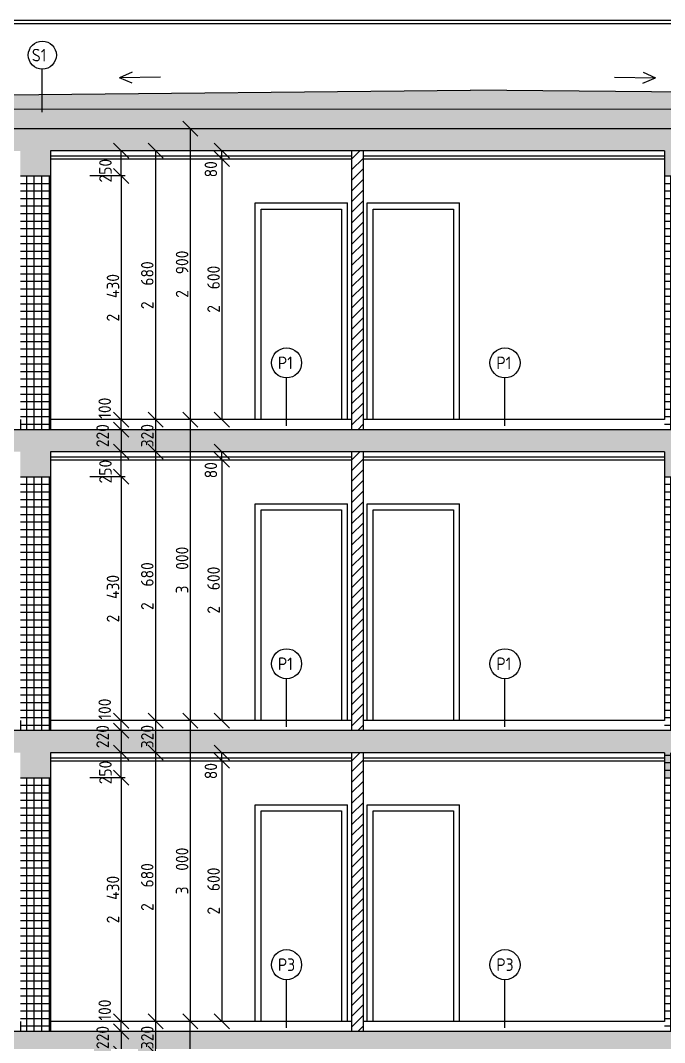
# Model space of a CAD drawing. Extents: x 3792242 to 5145247, y -1546315 to -1031918.
# Drawn here: x 4022306 to 4028726, y -1534967 to -1524777 of the extents above; entities that cross this region are included whole.
import ezdxf

# ---------------------------------------------------------------- set-up
doc = ezdxf.new("R2010")
doc.units = 0
doc.header["$MEASUREMENT"] = 0
doc.layers.get('0').update_dxf_attribs({"linetype": 'CONTINUOUS'})
doc.layers.get('Defpoints').update_dxf_attribs({"color": 61, "linetype": 'CONTINUOUS'})
for name, color, linetype in [('DVERE', 45, 'CONTINUOUS'), ('KÓTY', 4, 'CONTINUOUS'), ('MÚRY', 1, 'CONTINUOUS'), ('OKNÁ', 143, 'CONTINUOUS'), ('TENKÁ', 7, 'CONTINUOUS'), ('ŠRAFY', 82, 'CONTINUOUS'), ('šrafy-múry', 8, 'CONTINUOUS')]:
    doc.layers.add(name, color=color, linetype=linetype)
doc.styles.add('STYLE1', font='isocp.shx')
doc.dimstyles.new('STANDARD-50', dxfattribs={"dimtxt": 125, "dimasz": 150, "dimexe": 10, "dimexo": 200, "dimgap": 20, "dimtad": 1, "dimdsep": 46, "dimlunit": 6, "dimtxsty": 'STYLE1', "dimblk1": 'OBLIQUE', "dimblk2": 'OBLIQUE', "dimsah": 1, "dimcen": 2.5, "dimse1": 1, "dimse2": 1, "dimadec": 0, "dimazin": 0, "dimtfac": 1, "dimtmove": 1, "dimatfit": 3, "dimldrblk": 'OBLIQUE', "dimfxl": 1, "dimtolj": 1, "dimtzin": 0, "dimarcsym": 0})
pattern_1 = [(45, (226757.26, 886.43), (53.0330086, 194.4543648), [250, -50, 0, -50])]
pattern_2 = [(0, (-546523.74, 886.425), (0, 37.5), [37.5, -37.5]), (90, (-546523.74, 886.425), (-37.5, 2e-15), [37.5, -37.5])]

# ---------------------------------------------------------------- blocks, each defined once
blk = doc.blocks.new('_OBLIQUE')
at = {"color": 0, "linetype": 'ByBlock'}
blk.add_line((-0.5, -0.5), (0.5, 0.5), dxfattribs=at)
blk = doc.blocks.new('*D54577')
at = {"layer": 'Defpoints', "color": 0}
for p in [(4022664, -1526077), (4023310, -1526077), (4022664, -1526327)]:
    blk.add_point(p, dxfattribs=at)
at = {"layer": 'KÓTY', "color": 0, "lineweight": -2, "ltscale": 0.25}
blk.add_line((4023310, -1526327), (4023310, -1526077), dxfattribs=at)
at = {"layer": 'KÓTY', "color": 0, "linetype": 'ByBlock', "lineweight": -2, "xscale": 150, "yscale": 150, "zscale": 150}
for p, rotation in [((4023310, -1526077), 90), ((4023310, -1526327), 270)]:
    blk.add_blockref('_OBLIQUE', p, dxfattribs=dict(at, rotation=rotation))
at = {"layer": 'KÓTY', "color": 0, "insert": (4023153, -1526275), "char_height": 125, "attachment_point": 5, "rotation": 90, "style": 'STYLE1'}
blk.add_mtext('\\A1;250', dxfattribs=at)
blk = doc.blocks.new('*D54581')
at = {"layer": 'Defpoints', "color": 0}
for p in [(4023310, -1528757), (4023310, -1528757), (4023310, -1528857)]:
    blk.add_point(p, dxfattribs=at)
at = {"layer": 'KÓTY', "color": 0, "lineweight": -2, "ltscale": 0.25}
blk.add_line((4023310, -1528857), (4023310, -1528757), dxfattribs=at)
at = {"layer": 'KÓTY', "color": 0, "linetype": 'ByBlock', "lineweight": -2, "xscale": 150, "yscale": 150, "zscale": 150}
for p, rotation in [((4023310, -1528757), 90), ((4023310, -1528857), 270)]:
    blk.add_blockref('_OBLIQUE', p, dxfattribs=dict(at, rotation=rotation))
at = {"layer": 'KÓTY', "color": 0, "insert": (4023146, -1528643), "char_height": 125, "attachment_point": 5, "rotation": 90, "style": 'STYLE1'}
blk.add_mtext('\\A1;100', dxfattribs=at)
blk = doc.blocks.new('*D54582')
at = {"layer": 'Defpoints', "color": 0}
for p in [(4023310, -1528857), (4023310, -1529077), (4023310, -1529077)]:
    blk.add_point(p, dxfattribs=at)
at = {"layer": 'KÓTY', "color": 0, "lineweight": -2, "ltscale": 0.25}
blk.add_line((4023310, -1528857), (4023310, -1529077), dxfattribs=at)
at = {"layer": 'KÓTY', "color": 0, "linetype": 'ByBlock', "lineweight": -2, "xscale": 150, "yscale": 150, "zscale": 150}
for p, rotation in [((4023310, -1528857), 90), ((4023310, -1529077), 270)]:
    blk.add_blockref('_OBLIQUE', p, dxfattribs=dict(at, rotation=rotation))
at = {"layer": 'KÓTY', "color": 0, "insert": (4023125, -1528917), "char_height": 125, "attachment_point": 5, "rotation": 90, "style": 'STYLE1'}
blk.add_mtext('\\A1;220', dxfattribs=at)
blk = doc.blocks.new('*D54583')
at = {"layer": 'Defpoints', "color": 0}
for p in [(4022664, -1529077), (4023310, -1529077), (4022664, -1529327)]:
    blk.add_point(p, dxfattribs=at)
at = {"layer": 'KÓTY', "color": 0, "lineweight": -2, "ltscale": 0.25}
blk.add_line((4023310, -1529327), (4023310, -1529077), dxfattribs=at)
at = {"layer": 'KÓTY', "color": 0, "linetype": 'ByBlock', "lineweight": -2, "xscale": 150, "yscale": 150, "zscale": 150}
for p, rotation in [((4023310, -1529077), 90), ((4023310, -1529327), 270)]:
    blk.add_blockref('_OBLIQUE', p, dxfattribs=dict(at, rotation=rotation))
at = {"layer": 'KÓTY', "color": 0, "insert": (4023153, -1529275), "char_height": 125, "attachment_point": 5, "rotation": 90, "style": 'STYLE1'}
blk.add_mtext('\\A1;250', dxfattribs=at)
blk = doc.blocks.new('*D54587')
at = {"layer": 'Defpoints', "color": 0}
for p in [(4023310, -1531757), (4023310, -1531757), (4023310, -1531857)]:
    blk.add_point(p, dxfattribs=at)
at = {"layer": 'KÓTY', "color": 0, "lineweight": -2, "ltscale": 0.25}
blk.add_line((4023310, -1531857), (4023310, -1531757), dxfattribs=at)
at = {"layer": 'KÓTY', "color": 0, "linetype": 'ByBlock', "lineweight": -2, "xscale": 150, "yscale": 150, "zscale": 150}
for p, rotation in [((4023310, -1531757), 90), ((4023310, -1531857), 270)]:
    blk.add_blockref('_OBLIQUE', p, dxfattribs=dict(at, rotation=rotation))
at = {"layer": 'KÓTY', "color": 0, "insert": (4023146, -1531643), "char_height": 125, "attachment_point": 5, "rotation": 90, "style": 'STYLE1'}
blk.add_mtext('\\A1;100', dxfattribs=at)
blk = doc.blocks.new('*D54588')
at = {"layer": 'Defpoints', "color": 0}
for p in [(4023310, -1531857), (4023310, -1532077), (4023310, -1532077)]:
    blk.add_point(p, dxfattribs=at)
at = {"layer": 'KÓTY', "color": 0, "lineweight": -2, "ltscale": 0.25}
blk.add_line((4023310, -1531857), (4023310, -1532077), dxfattribs=at)
at = {"layer": 'KÓTY', "color": 0, "linetype": 'ByBlock', "lineweight": -2, "xscale": 150, "yscale": 150, "zscale": 150}
for p, rotation in [((4023310, -1531857), 90), ((4023310, -1532077), 270)]:
    blk.add_blockref('_OBLIQUE', p, dxfattribs=dict(at, rotation=rotation))
at = {"layer": 'KÓTY', "color": 0, "insert": (4023125, -1531917), "char_height": 125, "attachment_point": 5, "rotation": 90, "style": 'STYLE1'}
blk.add_mtext('\\A1;220', dxfattribs=at)
blk = doc.blocks.new('*D54589')
at = {"layer": 'Defpoints', "color": 0}
for p in [(4022664, -1532077), (4023310, -1532077), (4022664, -1532327)]:
    blk.add_point(p, dxfattribs=at)
at = {"layer": 'KÓTY', "color": 0, "lineweight": -2, "ltscale": 0.25}
blk.add_line((4023310, -1532327), (4023310, -1532077), dxfattribs=at)
at = {"layer": 'KÓTY', "color": 0, "linetype": 'ByBlock', "lineweight": -2, "xscale": 150, "yscale": 150, "zscale": 150}
for p, rotation in [((4023310, -1532077), 90), ((4023310, -1532327), 270)]:
    blk.add_blockref('_OBLIQUE', p, dxfattribs=dict(at, rotation=rotation))
at = {"layer": 'KÓTY', "color": 0, "insert": (4023153, -1532275), "char_height": 125, "attachment_point": 5, "rotation": 90, "style": 'STYLE1'}
blk.add_mtext('\\A1;250', dxfattribs=at)
blk = doc.blocks.new('*D54593')
at = {"layer": 'Defpoints', "color": 0}
for p in [(4023310, -1534757), (4023310, -1534757), (4023310, -1534857)]:
    blk.add_point(p, dxfattribs=at)
at = {"layer": 'KÓTY', "color": 0, "lineweight": -2, "ltscale": 0.25}
blk.add_line((4023310, -1534857), (4023310, -1534757), dxfattribs=at)
at = {"layer": 'KÓTY', "color": 0, "linetype": 'ByBlock', "lineweight": -2, "xscale": 150, "yscale": 150, "zscale": 150}
for p, rotation in [((4023310, -1534757), 90), ((4023310, -1534857), 270)]:
    blk.add_blockref('_OBLIQUE', p, dxfattribs=dict(at, rotation=rotation))
at = {"layer": 'KÓTY', "color": 0, "insert": (4023146, -1534643), "char_height": 125, "attachment_point": 5, "rotation": 90, "style": 'STYLE1'}
blk.add_mtext('\\A1;100', dxfattribs=at)
blk = doc.blocks.new('*D54594')
at = {"layer": 'Defpoints', "color": 0}
for p in [(4023310, -1534857), (4023310, -1535077), (4023310, -1535077)]:
    blk.add_point(p, dxfattribs=at)
at = {"layer": 'KÓTY', "color": 0, "lineweight": -2, "ltscale": 0.25}
blk.add_line((4023310, -1534857), (4023310, -1535077), dxfattribs=at)
at = {"layer": 'KÓTY', "color": 0, "linetype": 'ByBlock', "lineweight": -2, "xscale": 150, "yscale": 150, "zscale": 150}
for p, rotation in [((4023310, -1534857), 90), ((4023310, -1535077), 270)]:
    blk.add_blockref('_OBLIQUE', p, dxfattribs=dict(at, rotation=rotation))
at = {"layer": 'KÓTY', "color": 0, "insert": (4023125, -1534917), "char_height": 125, "attachment_point": 5, "rotation": 90, "style": 'STYLE1'}
blk.add_mtext('\\A1;220', dxfattribs=at)
blk = doc.blocks.new('*D54597')
at = {"layer": 'Defpoints', "color": 0}
for p in [(4022830, -1526077), (4022830, -1528757), (4023653, -1528757)]:
    blk.add_point(p, dxfattribs=at)
at = {"layer": 'KÓTY', "color": 0, "lineweight": -2, "ltscale": 0.25}
blk.add_line((4023653, -1526077), (4023653, -1528757), dxfattribs=at)
at = {"layer": 'KÓTY', "color": 0, "linetype": 'ByBlock', "lineweight": -2, "xscale": 150, "yscale": 150, "zscale": 150}
for p, rotation in [((4023653, -1526077), 90), ((4023653, -1528757), 270)]:
    blk.add_blockref('_OBLIQUE', p, dxfattribs=dict(at, rotation=rotation))
at = {"layer": 'KÓTY', "color": 0, "insert": (4023570, -1527417), "char_height": 125, "attachment_point": 5, "rotation": 90, "style": 'STYLE1'}
blk.add_mtext('\\A1;2ﾠ680', dxfattribs=at)
blk = doc.blocks.new('*D54598')
at = {"layer": 'Defpoints', "color": 0}
for p in [(4023653, -1528757), (4023653, -1529077), (4023653, -1529077)]:
    blk.add_point(p, dxfattribs=at)
at = {"layer": 'KÓTY', "color": 0, "lineweight": -2, "ltscale": 0.25}
blk.add_line((4023653, -1528757), (4023653, -1529077), dxfattribs=at)
at = {"layer": 'KÓTY', "color": 0, "linetype": 'ByBlock', "lineweight": -2, "xscale": 150, "yscale": 150, "zscale": 150}
for p, rotation in [((4023653, -1528757), 90), ((4023653, -1529077), 270)]:
    blk.add_blockref('_OBLIQUE', p, dxfattribs=dict(at, rotation=rotation))
at = {"layer": 'KÓTY', "color": 0, "insert": (4023570, -1528917), "char_height": 125, "attachment_point": 5, "rotation": 90, "style": 'STYLE1'}
blk.add_mtext('\\A1;320', dxfattribs=at)
blk = doc.blocks.new('*D54599')
at = {"layer": 'Defpoints', "color": 0}
for p in [(4022830, -1529077), (4022830, -1531757), (4023653, -1531757)]:
    blk.add_point(p, dxfattribs=at)
at = {"layer": 'KÓTY', "color": 0, "lineweight": -2, "ltscale": 0.25}
blk.add_line((4023653, -1529077), (4023653, -1531757), dxfattribs=at)
at = {"layer": 'KÓTY', "color": 0, "linetype": 'ByBlock', "lineweight": -2, "xscale": 150, "yscale": 150, "zscale": 150}
for p, rotation in [((4023653, -1529077), 90), ((4023653, -1531757), 270)]:
    blk.add_blockref('_OBLIQUE', p, dxfattribs=dict(at, rotation=rotation))
at = {"layer": 'KÓTY', "color": 0, "insert": (4023570, -1530417), "char_height": 125, "attachment_point": 5, "rotation": 90, "style": 'STYLE1'}
blk.add_mtext('\\A1;2ﾠ680', dxfattribs=at)
blk = doc.blocks.new('*D54600')
at = {"layer": 'Defpoints', "color": 0}
for p in [(4023653, -1531757), (4023653, -1532077), (4023653, -1532077)]:
    blk.add_point(p, dxfattribs=at)
at = {"layer": 'KÓTY', "color": 0, "lineweight": -2, "ltscale": 0.25}
blk.add_line((4023653, -1531757), (4023653, -1532077), dxfattribs=at)
at = {"layer": 'KÓTY', "color": 0, "linetype": 'ByBlock', "lineweight": -2, "xscale": 150, "yscale": 150, "zscale": 150}
for p, rotation in [((4023653, -1531757), 90), ((4023653, -1532077), 270)]:
    blk.add_blockref('_OBLIQUE', p, dxfattribs=dict(at, rotation=rotation))
at = {"layer": 'KÓTY', "color": 0, "insert": (4023570, -1531917), "char_height": 125, "attachment_point": 5, "rotation": 90, "style": 'STYLE1'}
blk.add_mtext('\\A1;320', dxfattribs=at)
blk = doc.blocks.new('*D54601')
at = {"layer": 'Defpoints', "color": 0}
for p in [(4022830, -1532077), (4022830, -1534757), (4023653, -1534757)]:
    blk.add_point(p, dxfattribs=at)
at = {"layer": 'KÓTY', "color": 0, "lineweight": -2, "ltscale": 0.25}
blk.add_line((4023653, -1532077), (4023653, -1534757), dxfattribs=at)
at = {"layer": 'KÓTY', "color": 0, "linetype": 'ByBlock', "lineweight": -2, "xscale": 150, "yscale": 150, "zscale": 150}
for p, rotation in [((4023653, -1532077), 90), ((4023653, -1534757), 270)]:
    blk.add_blockref('_OBLIQUE', p, dxfattribs=dict(at, rotation=rotation))
at = {"layer": 'KÓTY', "color": 0, "insert": (4023570, -1533417), "char_height": 125, "attachment_point": 5, "rotation": 90, "style": 'STYLE1'}
blk.add_mtext('\\A1;2ﾠ680', dxfattribs=at)
blk = doc.blocks.new('*D54602')
at = {"layer": 'Defpoints', "color": 0}
for p in [(4023653, -1534757), (4023653, -1535077), (4023653, -1535077)]:
    blk.add_point(p, dxfattribs=at)
at = {"layer": 'KÓTY', "color": 0, "lineweight": -2, "ltscale": 0.25}
blk.add_line((4023653, -1534757), (4023653, -1535077), dxfattribs=at)
at = {"layer": 'KÓTY', "color": 0, "linetype": 'ByBlock', "lineweight": -2, "xscale": 150, "yscale": 150, "zscale": 150}
for p, rotation in [((4023653, -1534757), 90), ((4023653, -1535077), 270)]:
    blk.add_blockref('_OBLIQUE', p, dxfattribs=dict(at, rotation=rotation))
at = {"layer": 'KÓTY', "color": 0, "insert": (4023570, -1534917), "char_height": 125, "attachment_point": 5, "rotation": 90, "style": 'STYLE1'}
blk.add_mtext('\\A1;320', dxfattribs=at)
blk = doc.blocks.new('*D54604')
at = {"layer": 'Defpoints', "color": 0}
for p in [(4023999, -1525857), (4023999, -1528757), (4023999, -1528757)]:
    blk.add_point(p, dxfattribs=at)
at = {"layer": 'KÓTY', "color": 0, "lineweight": -2, "ltscale": 0.25}
blk.add_line((4023999, -1525857), (4023999, -1528757), dxfattribs=at)
at = {"layer": 'KÓTY', "color": 0, "linetype": 'ByBlock', "lineweight": -2, "xscale": 150, "yscale": 150, "zscale": 150}
for p, rotation in [((4023999, -1525857), 90), ((4023999, -1528757), 270)]:
    blk.add_blockref('_OBLIQUE', p, dxfattribs=dict(at, rotation=rotation))
at = {"layer": 'KÓTY', "color": 0, "insert": (4023917, -1527307), "char_height": 125, "attachment_point": 5, "rotation": 90, "style": 'STYLE1'}
blk.add_mtext('\\A1;2ﾠ900', dxfattribs=at)
blk = doc.blocks.new('*D54605')
at = {"layer": 'Defpoints', "color": 0}
for p in [(4023999, -1528757), (4023999, -1531757), (4023999, -1531757)]:
    blk.add_point(p, dxfattribs=at)
at = {"layer": 'KÓTY', "color": 0, "lineweight": -2, "ltscale": 0.25}
blk.add_line((4023999, -1528757), (4023999, -1531757), dxfattribs=at)
at = {"layer": 'KÓTY', "color": 0, "linetype": 'ByBlock', "lineweight": -2, "xscale": 150, "yscale": 150, "zscale": 150}
for p, rotation in [((4023999, -1528757), 90), ((4023999, -1531757), 270)]:
    blk.add_blockref('_OBLIQUE', p, dxfattribs=dict(at, rotation=rotation))
at = {"layer": 'KÓTY', "color": 0, "insert": (4023917, -1530257), "char_height": 125, "attachment_point": 5, "rotation": 90, "style": 'STYLE1'}
blk.add_mtext('\\A1;3ﾠ000', dxfattribs=at)
blk = doc.blocks.new('*D54606')
at = {"layer": 'Defpoints', "color": 0}
for p in [(4023999, -1531757), (4023999, -1534757), (4023999, -1534757)]:
    blk.add_point(p, dxfattribs=at)
at = {"layer": 'KÓTY', "color": 0, "lineweight": -2, "ltscale": 0.25}
blk.add_line((4023999, -1531757), (4023999, -1534757), dxfattribs=at)
at = {"layer": 'KÓTY', "color": 0, "linetype": 'ByBlock', "lineweight": -2, "xscale": 150, "yscale": 150, "zscale": 150}
for p, rotation in [((4023999, -1531757), 90), ((4023999, -1534757), 270)]:
    blk.add_blockref('_OBLIQUE', p, dxfattribs=dict(at, rotation=rotation))
at = {"layer": 'KÓTY', "color": 0, "insert": (4023917, -1533257), "char_height": 125, "attachment_point": 5, "rotation": 90, "style": 'STYLE1'}
blk.add_mtext('\\A1;3ﾠ000', dxfattribs=at)
blk = doc.blocks.new('*D54607')
at = {"layer": 'Defpoints', "color": 0}
for p in [(4023653, -1534757), (4023999, -1534757), (4023653, -1538227)]:
    blk.add_point(p, dxfattribs=at)
at = {"layer": 'KÓTY', "color": 0, "lineweight": -2, "ltscale": 0.25}
blk.add_line((4023999, -1538227), (4023999, -1534757), dxfattribs=at)
at = {"layer": 'KÓTY', "color": 0, "linetype": 'ByBlock', "lineweight": -2, "xscale": 150, "yscale": 150, "zscale": 150}
for p, rotation in [((4023999, -1534757), 90), ((4023999, -1538227), 270)]:
    blk.add_blockref('_OBLIQUE', p, dxfattribs=dict(at, rotation=rotation))
at = {"layer": 'KÓTY', "color": 0, "insert": (4023917, -1536492), "char_height": 125, "attachment_point": 5, "rotation": 90, "style": 'STYLE1'}
blk.add_mtext('\\A1;3ﾠ470', dxfattribs=at)
blk = doc.blocks.new('*D54608')
at = {"layer": 'Defpoints', "color": 0}
for p in [(4023974, -1526157), (4023974, -1528757), (4024313, -1528757)]:
    blk.add_point(p, dxfattribs=at)
at = {"layer": 'KÓTY', "color": 0, "lineweight": -2, "ltscale": 0.25}
blk.add_line((4024313, -1526157), (4024313, -1528757), dxfattribs=at)
at = {"layer": 'KÓTY', "color": 0, "linetype": 'ByBlock', "lineweight": -2, "xscale": 150, "yscale": 150, "zscale": 150}
for p, rotation in [((4024313, -1526157), 90), ((4024313, -1528757), 270)]:
    blk.add_blockref('_OBLIQUE', p, dxfattribs=dict(at, rotation=rotation))
at = {"layer": 'KÓTY', "color": 0, "insert": (4024231, -1527457), "char_height": 125, "attachment_point": 5, "rotation": 90, "style": 'STYLE1'}
blk.add_mtext('\\A1;2ﾠ600', dxfattribs=at)
blk = doc.blocks.new('*D54609')
at = {"layer": 'Defpoints', "color": 0}
for p in [(4024313, -1526077), (4024313, -1526077), (4024313, -1526157)]:
    blk.add_point(p, dxfattribs=at)
at = {"layer": 'KÓTY', "color": 0, "lineweight": -2, "ltscale": 0.25}
blk.add_line((4024313, -1526157), (4024313, -1526077), dxfattribs=at)
at = {"layer": 'KÓTY', "color": 0, "linetype": 'ByBlock', "lineweight": -2, "xscale": 150, "yscale": 150, "zscale": 150}
for p, rotation in [((4024313, -1526077), 90), ((4024313, -1526157), 270)]:
    blk.add_blockref('_OBLIQUE', p, dxfattribs=dict(at, rotation=rotation))
at = {"layer": 'KÓTY', "color": 0, "insert": (4024204, -1526261), "char_height": 125, "attachment_point": 5, "rotation": 90, "style": 'STYLE1'}
blk.add_mtext('\\A1;80', dxfattribs=at)
blk = doc.blocks.new('*D54610')
at = {"layer": 'Defpoints', "color": 0}
for p in [(4023974, -1529157), (4023974, -1531757), (4024313, -1531757)]:
    blk.add_point(p, dxfattribs=at)
at = {"layer": 'KÓTY', "color": 0, "lineweight": -2, "ltscale": 0.25}
blk.add_line((4024313, -1529157), (4024313, -1531757), dxfattribs=at)
at = {"layer": 'KÓTY', "color": 0, "linetype": 'ByBlock', "lineweight": -2, "xscale": 150, "yscale": 150, "zscale": 150}
for p, rotation in [((4024313, -1529157), 90), ((4024313, -1531757), 270)]:
    blk.add_blockref('_OBLIQUE', p, dxfattribs=dict(at, rotation=rotation))
at = {"layer": 'KÓTY', "color": 0, "insert": (4024231, -1530457), "char_height": 125, "attachment_point": 5, "rotation": 90, "style": 'STYLE1'}
blk.add_mtext('\\A1;2ﾠ600', dxfattribs=at)
blk = doc.blocks.new('*D54611')
at = {"layer": 'Defpoints', "color": 0}
for p in [(4024313, -1529077), (4024313, -1529077), (4024313, -1529157)]:
    blk.add_point(p, dxfattribs=at)
at = {"layer": 'KÓTY', "color": 0, "lineweight": -2, "ltscale": 0.25}
blk.add_line((4024313, -1529157), (4024313, -1529077), dxfattribs=at)
at = {"layer": 'KÓTY', "color": 0, "linetype": 'ByBlock', "lineweight": -2, "xscale": 150, "yscale": 150, "zscale": 150}
for p, rotation in [((4024313, -1529077), 90), ((4024313, -1529157), 270)]:
    blk.add_blockref('_OBLIQUE', p, dxfattribs=dict(at, rotation=rotation))
at = {"layer": 'KÓTY', "color": 0, "insert": (4024204, -1529261), "char_height": 125, "attachment_point": 5, "rotation": 90, "style": 'STYLE1'}
blk.add_mtext('\\A1;80', dxfattribs=at)
blk = doc.blocks.new('*D54612')
at = {"layer": 'Defpoints', "color": 0}
for p in [(4023974, -1532157), (4023974, -1534757), (4024313, -1534757)]:
    blk.add_point(p, dxfattribs=at)
at = {"layer": 'KÓTY', "color": 0, "lineweight": -2, "ltscale": 0.25}
blk.add_line((4024313, -1532157), (4024313, -1534757), dxfattribs=at)
at = {"layer": 'KÓTY', "color": 0, "linetype": 'ByBlock', "lineweight": -2, "xscale": 150, "yscale": 150, "zscale": 150}
for p, rotation in [((4024313, -1532157), 90), ((4024313, -1534757), 270)]:
    blk.add_blockref('_OBLIQUE', p, dxfattribs=dict(at, rotation=rotation))
at = {"layer": 'KÓTY', "color": 0, "insert": (4024231, -1533457), "char_height": 125, "attachment_point": 5, "rotation": 90, "style": 'STYLE1'}
blk.add_mtext('\\A1;2ﾠ600', dxfattribs=at)
blk = doc.blocks.new('*D54613')
at = {"layer": 'Defpoints', "color": 0}
for p in [(4024313, -1532077), (4024313, -1532077), (4024313, -1532157)]:
    blk.add_point(p, dxfattribs=at)
at = {"layer": 'KÓTY', "color": 0, "lineweight": -2, "ltscale": 0.25}
blk.add_line((4024313, -1532157), (4024313, -1532077), dxfattribs=at)
at = {"layer": 'KÓTY', "color": 0, "linetype": 'ByBlock', "lineweight": -2, "xscale": 150, "yscale": 150, "zscale": 150}
for p, rotation in [((4024313, -1532077), 90), ((4024313, -1532157), 270)]:
    blk.add_blockref('_OBLIQUE', p, dxfattribs=dict(at, rotation=rotation))
at = {"layer": 'KÓTY', "color": 0, "insert": (4024204, -1532261), "char_height": 125, "attachment_point": 5, "rotation": 90, "style": 'STYLE1'}
blk.add_mtext('\\A1;80', dxfattribs=at)
blk = doc.blocks.new('*D54619')
at = {"layer": 'Defpoints', "color": 0}
for p in [(4022606, -1526327), (4022606, -1528757), (4023310, -1528757)]:
    blk.add_point(p, dxfattribs=at)
at = {"layer": 'KÓTY', "color": 0, "lineweight": -2, "ltscale": 0.25}
blk.add_line((4023310, -1526327), (4023310, -1528757), dxfattribs=at)
at = {"layer": 'KÓTY', "color": 0, "linetype": 'ByBlock', "lineweight": -2, "xscale": 150, "yscale": 150, "zscale": 150}
for p, rotation in [((4023310, -1526327), 90), ((4023310, -1528757), 270)]:
    blk.add_blockref('_OBLIQUE', p, dxfattribs=dict(at, rotation=rotation))
at = {"layer": 'KÓTY', "color": 0, "insert": (4023228, -1527542), "char_height": 125, "attachment_point": 5, "rotation": 90, "style": 'STYLE1'}
blk.add_mtext('\\A1;2ﾠ430', dxfattribs=at)
blk = doc.blocks.new('*D54620')
at = {"layer": 'Defpoints', "color": 0}
for p in [(4022606, -1529327), (4022606, -1531757), (4023310, -1531757)]:
    blk.add_point(p, dxfattribs=at)
at = {"layer": 'KÓTY', "color": 0, "lineweight": -2, "ltscale": 0.25}
blk.add_line((4023310, -1529327), (4023310, -1531757), dxfattribs=at)
at = {"layer": 'KÓTY', "color": 0, "linetype": 'ByBlock', "lineweight": -2, "xscale": 150, "yscale": 150, "zscale": 150}
for p, rotation in [((4023310, -1529327), 90), ((4023310, -1531757), 270)]:
    blk.add_blockref('_OBLIQUE', p, dxfattribs=dict(at, rotation=rotation))
at = {"layer": 'KÓTY', "color": 0, "insert": (4023228, -1530542), "char_height": 125, "attachment_point": 5, "rotation": 90, "style": 'STYLE1'}
blk.add_mtext('\\A1;2ﾠ430', dxfattribs=at)
blk = doc.blocks.new('*D54621')
at = {"layer": 'Defpoints', "color": 0}
for p in [(4022606, -1532327), (4022606, -1534757), (4023310, -1534757)]:
    blk.add_point(p, dxfattribs=at)
at = {"layer": 'KÓTY', "color": 0, "lineweight": -2, "ltscale": 0.25}
blk.add_line((4023310, -1532327), (4023310, -1534757), dxfattribs=at)
at = {"layer": 'KÓTY', "color": 0, "linetype": 'ByBlock', "lineweight": -2, "xscale": 150, "yscale": 150, "zscale": 150}
for p, rotation in [((4023310, -1532327), 90), ((4023310, -1534757), 270)]:
    blk.add_blockref('_OBLIQUE', p, dxfattribs=dict(at, rotation=rotation))
at = {"layer": 'KÓTY', "color": 0, "insert": (4023228, -1533542), "char_height": 125, "attachment_point": 5, "rotation": 90, "style": 'STYLE1'}
blk.add_mtext('\\A1;2ﾠ430', dxfattribs=at)

msp = doc.modelspace()

# ---------------------------------------------------------------- hatches: boundary and pattern name
at = {"layer": 'ŠRAFY'}
h = msp.add_hatch(dxfattribs=at)
h.set_pattern_fill('SQUARE', color=256, scale=300)
h.set_pattern_definition(pattern_2)
h.paths.add_polyline_path([(4018516.218, -1525857.345), (4029525.937, -1525857.345), (4029525.937, -1525737.345), (4029775.937, -1525737.345), (4029785.78, -1525737.345), (4029783.436, -1525432.339), (4029770.838, -1525432.339), (4029770.838, -1525432.339), (4029783.436, -1525432.339), (4029783.436, -1525419.495), (4029785.78, -1525425.454), (4029795.155, -1525425.454), (4029796.092, -1525430.464), (4029805.804, -1525429.651), (4029839.181, -1525357.933), (4029842.725, -1525350.317), (4029834.978, -1525350.317), (4029848.444, -1525349.049), (4029850.169, -1525303.454, -0.238895689), (4029844.922, -1525301.643), (4029817.256, -1525301.116, 0.999997966), (4029812.03, -1525301.277), (4029812.03, -1525295.005), (4029814.815, -1525267.183, 2.137850487), (4029816.717, -1525259.548), (4029816.685, -1525252.408), (4029793.27, -1525256.571), (4029786.907, -1525245.71, -0.999999999), (4029783.914, -1525249.939), (4029785.607, -1525257.922), (4029760.907, -1525261.992), (4029759.539, -1525254.233), (4029745.056, -1525253.649), (4029741.093, -1525262.086), (4029744.863, -1525276.321), (4029752.804, -1525274.921), (4029753.905, -1525285.649), (4029742.186, -1525288.502), (4029742.186, -1525377.556, -0.198911268), (4029739.715, -1525383.523), (4029722.995, -1525400.242), (4029714.116, -1525409.122), (4029692.554, -1525432.339), (4029707.885, -1525432.339), (4029715.147, -1525432.339), (4029728.616, -1525432.339), (4029728.405, -1525423.902), (4029733.748, -1525424.183), (4029734.03, -1525432.339), (4029768.026, -1525435.714, 0.414213561), (4029770.838, -1525432.339), (4029768.026, -1525554.787), (4029759.967, -1525571.276, -1), (4029765.538, -1525569.784), (4029768.026, -1525554.787), (4029770.838, -1525432.339), (4029734.03, -1525432.339), (4029728.616, -1525432.339), (4029728.616, -1525432.339), (4029715.147, -1525432.339), (4029692.554, -1525432.339), (4029693.963, -1525579.527), (4029724.902, -1525578.964), (4029724.902, -1525572.496), (4029734.745, -1525571.089, 0.995926231), (4029730.574, -1525579.527), (4029736.714, -1525579.527), (4029734.745, -1525571.089, -0.995932032), (4029730.574, -1525579.527, -0.414212634), (4029725.511, -1525585.152), (4029735.542, -1525586.277, 0.999977705), (4029731.305, -1525585.152), (4029725.511, -1525585.152), (4029711.516, -1525585.152), (4029693.963, -1525585.714), (4029694.526, -1525729.527), (4029691.151, -1525720.311), (4029691.151, -1525661.708), (4018516.218, -1525658.266)])
h.paths.add_polyline_path([(4029765.538, -1525569.784), (4029767.744, -1525575.767), (4029759.967, -1525571.276), (4029768.026, -1525554.787)], flags=16)
edge = h.paths.add_edge_path(flags=16)
edge.add_arc((4029726.524, -1525440.327), 0.45, 0, 269.9999999)
edge = h.paths.add_edge_path(flags=16)
edge.add_arc((4029726.524, -1525590.327), 0.45, 0, 269.9999999)
h.paths.add_polyline_path([(4029768.026, -1525704.787), (4029765.538, -1525719.784), (4029767.744, -1525725.767), (4029759.967, -1525721.276)], flags=16)
edge = h.paths.add_edge_path(flags=16)
edge.add_arc((4029767.463, -1525576.254), 0.562, 179.9881901, 60.0098843, ccw=False)
edge = h.paths.add_edge_path(flags=16)
edge.add_arc((4029812.311, -1525301.277), 0.281, 359.9963957, 179.9963957)
edge = h.paths.add_edge_path(flags=16)
edge.add_arc((4029662.463, -1525728.964), 0.562, 89.99853, 269.99853)
edge = h.paths.add_edge_path(flags=16)
edge.add_arc((4029655.822, -1525731.998), 3.548, 179.2901851, 135.8540614, ccw=False)
edge = h.paths.add_edge_path(flags=16)
edge.add_arc((4029653.276, -1525728.964), 0.562, 359.9963955, 270.0014701, ccw=False)
edge = h.paths.add_edge_path(flags=16)
edge.add_arc((4029650.633, -1525731.541), 3.323, 123.9821062, 37.3193843)
edge = h.paths.add_edge_path(flags=16)
edge.add_arc((4029694.526, -1525728.964), 0.563, 180, 269.9999999)
edge = h.paths.add_edge_path(flags=16)
edge.add_arc((4029724.339, -1525728.964), 0.562, 270, 0.0009382)
edge = h.paths.add_edge_path(flags=16)
edge.add_arc((4029734.042, -1525721.792), 0.994, 225, 45)
h.paths.add_polyline_path([(4029724.902, -1525722.496), (4029734.745, -1525721.089, 0.995926231), (4029730.086, -1525729.527), (4029736.714, -1525729.527), (4029767.744, -1525725.767), (4029765.538, -1525719.784, 1), (4029759.967, -1525721.276), (4029767.744, -1525725.767), (4029770.838, -1525730.933), (4029736.714, -1525729.527), (4029724.902, -1525728.964, -0.41282144), (4029730.086, -1525729.527), (4029724.902, -1525722.496)], flags=16)
h.paths.add_polyline_path([(4029736.714, -1525729.527), (4029734.745, -1525721.089, -0.995932032), (4029730.086, -1525729.527, -0.414212634), (4029724.902, -1525728.964)], flags=16)
edge = h.paths.add_edge_path(flags=16)
edge.add_arc((4029725.511, -1525585.714), 0.563, 180.0000001, 89.9999999, ccw=False)
h.paths.add_polyline_path([(4029731.605, -1525587.777, 1), (4029731.605, -1525588.902, 0.999999998)], flags=16)
edge = h.paths.add_edge_path(flags=16)
edge.add_arc((4029760.832, -1525571.045), 0.895, 14.9999652, 194.9999652, ccw=False)
edge = h.paths.add_edge_path(flags=16)
edge.add_arc((4029734.17, -1525432.199), 0.199, 44.9979464, 224.9979464)
edge = h.paths.add_edge_path(flags=16)
edge.add_arc((4029724.13, -1525408.642), 0.937, 104.9964859, 15.0006748, ccw=False)
edge = h.paths.add_edge_path(flags=16)
edge.add_arc((4029723.194, -1525400.441), 0.281, 314.9913662, 134.9913662)
edge = h.paths.add_edge_path(flags=16)
edge.add_arc((4029750.128, -1525259.704), 0.281, 190.0044594, 99.9997466, ccw=False)
edge = h.paths.add_edge_path(flags=16)
edge.add_arc((4029809.967, -1525256.769), 0.281, 280.0002255, 180.0011614, ccw=False)
edge = h.paths.add_edge_path(flags=16)
edge.add_arc((4029810.409, -1525262.15), 0.281, 291.0980665, 111.0864286, ccw=False)
edge = h.paths.add_edge_path(flags=16)
edge.add_arc((4029816.274, -1525260.072), 0.686, 208.6878087, 49.8011007, ccw=False)
edge = h.paths.add_edge_path(flags=16)
edge.add_arc((4029834.906, -1525355.652), 0.281, 359.9967514, 179.9967514)
edge = h.paths.add_edge_path(flags=16)
edge.add_arc((4029794.873, -1525419.496), 0.281, 180.005609, 360, ccw=False)
edge = h.paths.add_edge_path(flags=16)
edge.add_arc((4029714.315, -1525409.32), 0.281, 14.9965141, 135.00199)
edge = h.paths.add_edge_path(flags=16)
edge.add_arc((4029767.463, -1525726.254), 0.562, 179.9881901, 60.0098843, ccw=False)
edge = h.paths.add_edge_path(flags=16)
edge.add_arc((4029736.714, -1525728.964), 0.563, 180.0000001, 270, ccw=False)
edge = h.paths.add_edge_path(flags=16)
edge.add_arc((4029725.605, -1525723.199), 0.994, 315, 135)
edge = h.paths.add_edge_path(flags=0)
edge.add_arc((4029760.832, -1525721.045), 0.895, 14.9999652, 194.9999652, ccw=False)
h = msp.add_hatch(dxfattribs=at)
h.set_pattern_fill('SQUARE', color=256, scale=300)
h.set_pattern_definition(pattern_2)
h.paths.add_polyline_path([(4029693.963, -1525585.714), (4029693.963, -1525579.527), (4029689.662, -1525499.439), (4029635.261, -1525499.439), (4029045.937, -1525493.545), (4026790.937, -1525470.995), (4022155.937, -1525517.345), (4018516.218, -1525480.948), (4018516.218, -1525658.266), (4029691.151, -1525661.708)])
at = {"layer": 'ŠRAFY', "ltscale": 0.25}
h = msp.add_hatch(dxfattribs=at)
h.set_pattern_fill('ANSI31', color=256, scale=600, style=0)
h.set_pattern_definition([(45, (185879.26, 6886.425), (-53.0330086, 53.0330086), [])])
h.paths.add_polyline_path([(4025605.937, -1528857.345), (4025605.937, -1528757.345), (4025605.937, -1526077.345), (4025720.937, -1526077.345), (4025720.937, -1528757.345), (4025720.937, -1528857.345)])
h = msp.add_hatch(dxfattribs=at)
h.set_pattern_fill('ANSI37', color=256, scale=600, angle=45)
h.set_pattern_definition([(90, (-3691006.02, 415873.014), (-75, 1e-14), []), (180, (-3691006.02, 415873.014), (-1e-14, -75), [])])
h.paths.add_polyline_path([(4022305.937, -1528857.345), (4022605.937, -1528857.345), (4022605.937, -1528757.345), (4022605.937, -1526327.345), (4022305.937, -1526327.345), (4022305.937, -1528757.345)])
h = msp.add_hatch(dxfattribs=at)
h.set_pattern_fill('ANSI37', color=256, scale=600, angle=45)
h.set_pattern_definition([(90, (-3684586.02, 415873.014), (-75, 1e-14), []), (180, (-3684586.02, 415873.014), (-1e-14, -75), [])])
h.paths.add_polyline_path([(4028725.937, -1528857.345), (4029025.937, -1528857.345), (4029025.937, -1528757.345), (4029025.937, -1526327.345), (4028725.937, -1526327.345), (4028725.937, -1528757.345)])
h = msp.add_hatch(dxfattribs=at)
h.set_pattern_fill('ANSI31', color=256, scale=600, style=0)
h.set_pattern_definition([(45, (185879.26, 3886.425), (-53.0330086, 53.0330086), [])])
h.paths.add_polyline_path([(4025605.937, -1531857.345), (4025605.937, -1531757.345), (4025605.937, -1529077.345), (4025720.937, -1529077.345), (4025720.937, -1531757.345), (4025720.937, -1531857.345)])
h = msp.add_hatch(dxfattribs=at)
h.set_pattern_fill('ANSI37', color=256, scale=600, angle=45)
h.set_pattern_definition([(90, (-3691006.02, 412873.014), (-75, 1e-14), []), (180, (-3691006.02, 412873.014), (-1e-14, -75), [])])
h.paths.add_polyline_path([(4022305.937, -1531857.345), (4022605.937, -1531857.345), (4022605.937, -1531757.345), (4022605.937, -1529327.345), (4022305.937, -1529327.345), (4022305.937, -1531757.345)])
h = msp.add_hatch(dxfattribs=at)
h.set_pattern_fill('ANSI37', color=256, scale=600, angle=45)
h.set_pattern_definition([(90, (-3684586.02, 412873.014), (-75, 1e-14), []), (180, (-3684586.02, 412873.014), (-1e-14, -75), [])])
h.paths.add_polyline_path([(4028725.937, -1531857.345), (4029025.937, -1531857.345), (4029025.937, -1531757.345), (4029025.937, -1529327.345), (4028725.937, -1529327.345), (4028725.937, -1531757.345)])
h = msp.add_hatch(dxfattribs=at)
h.set_pattern_fill('ANSI31', color=256, scale=600, style=0)
h.set_pattern_definition([(45, (185879.26, 886.425), (-53.0330086, 53.0330086), [])])
h.paths.add_polyline_path([(4025605.937, -1534857.345), (4025605.937, -1534757.345), (4025605.937, -1532077.345), (4025720.937, -1532077.345), (4025720.937, -1534757.345), (4025720.937, -1534857.345)])
h = msp.add_hatch(dxfattribs=at)
h.set_pattern_fill('ANSI37', color=256, scale=600, angle=45)
h.set_pattern_definition([(90, (-3684586.02, 409873.014), (-75, 1e-14), []), (180, (-3684586.02, 409873.014), (-1e-14, -75), [])])
h.paths.add_polyline_path([(4029025.937, -1534857.345), (4029025.937, -1534757.345), (4029025.937, -1532077.345), (4028725.937, -1532077.345), (4028725.937, -1534757.345), (4028725.937, -1534857.345)])
h = msp.add_hatch(dxfattribs=at)
h.set_pattern_fill('ANSI37', color=256, scale=600, angle=45)
h.set_pattern_definition([(90, (-3691006.02, 409873.014), (-75, 1e-14), []), (180, (-3691006.02, 409873.014), (-1e-14, -75), [])])
h.paths.add_polyline_path([(4022305.937, -1534857.345), (4022605.937, -1534857.345), (4022605.937, -1534757.345), (4022605.937, -1532327.345), (4022305.937, -1532327.345), (4022305.937, -1534757.345)])
at = {"layer": 'šrafy-múry'}
h = msp.add_hatch(dxfattribs=at)
h.set_pattern_fill('ANSI36', color=253, scale=800, angle=360)
h.set_pattern_definition(pattern_1)
h.paths.add_polyline_path([(4016185.937, -1526327.345), (4016185.937, -1526077.345), (4016405.937, -1526077.345), (4016485.937, -1526077.345), (4019800.259, -1526077.345), (4020305.937, -1526077.345), (4020420.937, -1526077.345), (4022305.937, -1526077.345), (4022305.937, -1526327.345), (4022605.937, -1526327.345), (4022605.937, -1526077.345), (4024490.937, -1526077.345), (4024605.937, -1526077.345), (4028725.937, -1526077.345), (4028725.937, -1526327.345), (4029025.937, -1526327.345), (4029025.937, -1526077.345), (4029775.937, -1526077.345), (4029775.937, -1525857.345), (4016295.937, -1525857.345), (4016095.937, -1525857.345), (4016095.937, -1525157.345), (4015935.937, -1525157.345), (4015935.937, -1526327.345)])
h.paths.add_polyline_path([(4030975.937, -1526077.345), (4032040.937, -1526077.345), (4032180.937, -1526077.345), (4035365.937, -1526077.345), (4035365.937, -1526327.345), (4035665.937, -1526327.345), (4035665.937, -1526077.345), (4038445.937, -1526077.345), (4039995.937, -1526077.345), (4039995.937, -1526637.345), (4040195.937, -1526637.345), (4040195.937, -1525357.345), (4041945.937, -1525357.345), (4042085.937, -1525357.345), (4042085.937, -1525857.345), (4041945.937, -1525857.345), (4041945.937, -1526327.345), (4042285.937, -1526327.345), (4042285.937, -1524907.345), (4042125.937, -1524907.345), (4042125.937, -1525157.345), (4041925.937, -1525157.345), (4039995.937, -1525157.345), (4039995.937, -1525857.345), (4030975.937, -1525857.345)])
h = msp.add_hatch(dxfattribs=at)
h.set_pattern_fill('ANSI36', color=253, scale=800, angle=360)
h.set_pattern_definition(pattern_1)
h.paths.add_polyline_path([(4029025.937, -1529077.345), (4032040.937, -1529077.345), (4032180.937, -1529077.345), (4035365.937, -1529077.345), (4035365.937, -1529327.345), (4035665.937, -1529327.345), (4035665.937, -1529077.345), (4039995.937, -1529077.345), (4039995.937, -1529637.345), (4040195.937, -1529637.345), (4040195.937, -1528857.345), (4016405.937, -1528857.345), (4016185.937, -1528857.345), (4015935.937, -1528857.345), (4015935.937, -1529327.345), (4016185.937, -1529327.345), (4016185.937, -1529077.345), (4016405.937, -1529077.345), (4016485.937, -1529077.345), (4020305.937, -1529077.345), (4020420.937, -1529077.345), (4022305.937, -1529077.345), (4022305.937, -1529327.345), (4022605.937, -1529327.345), (4022605.937, -1529077.345), (4024490.937, -1529077.345), (4024605.937, -1529077.345), (4028725.937, -1529077.345), (4028725.937, -1529327.345), (4029025.937, -1529327.345)])
h = msp.add_hatch(dxfattribs=at)
h.set_pattern_fill('ANSI36', color=253, scale=800, angle=360)
h.set_pattern_definition(pattern_1)
h.paths.add_polyline_path([(4035665.937, -1532077.345), (4039995.937, -1532077.345), (4039995.937, -1532637.345), (4040195.937, -1532637.345), (4040195.937, -1531857.345), (4016405.937, -1531857.345), (4016185.937, -1531857.345), (4015935.937, -1531857.345), (4015935.937, -1532327.345), (4016185.937, -1532327.345), (4016185.937, -1532077.345), (4016405.937, -1532077.345), (4016485.937, -1532077.345), (4020305.937, -1532077.345), (4020420.937, -1532077.345), (4022305.937, -1532077.345), (4022305.937, -1532327.345), (4022605.937, -1532327.345), (4022605.937, -1532077.345), (4024490.937, -1532077.345), (4024605.937, -1532077.345), (4028725.937, -1532077.345), (4028725.937, -1532327.345), (4029025.937, -1532327.345), (4029025.937, -1532077.345), (4032040.937, -1532077.345), (4032180.937, -1532077.345), (4035365.937, -1532077.345), (4035365.937, -1532327.345), (4035665.937, -1532327.345)])
h = msp.add_hatch(dxfattribs=at)
h.set_pattern_fill('ANSI36', color=253, scale=800, angle=360)
h.set_pattern_definition([(45, (226757.26, 886.43), (53.0330086, 194.4543648), [250, -50, 0, -50])])
h.paths.add_polyline_path([(4040195.937, -1534857.345), (4015935.937, -1534857.345), (4015935.937, -1535677.345), (4016285.937, -1535677.345), (4016285.937, -1535277.345), (4016285.937, -1535077.345), (4022230.937, -1535077.345), (4022230.937, -1535277.345), (4022230.937, -1535677.345), (4022680.937, -1535677.345), (4022680.937, -1535277.345), (4022680.937, -1535077.345), (4028650.937, -1535077.345), (4028650.937, -1535277.345), (4028650.937, -1535677.345), (4029100.937, -1535677.345), (4029100.937, -1535277.345), (4029100.937, -1535077.345), (4035365.937, -1535077.345), (4035365.937, -1535277.345), (4035365.937, -1535477.345), (4035665.937, -1535477.345), (4035665.937, -1535077.345), (4039995.937, -1535077.345), (4039995.937, -1535707.345), (4040195.937, -1535707.345)])
h.paths.add_polyline_path([(4029153.759, -1535060.394), (4029153.759, -1534772.796), (4029403.759, -1534772.796), (4029403.759, -1535060.394)], flags=9)
h.paths.add_polyline_path([(4023445.259, -1535061.145), (4023445.259, -1534773.546), (4023695.259, -1534773.546), (4023695.259, -1535061.145)], flags=9)
h.paths.add_polyline_path([(4023000.259, -1535060.394), (4023000.259, -1534772.796), (4023250.259, -1534772.796), (4023250.259, -1535060.394)], flags=9)
h.paths.add_polyline_path([(4016695.937, -1535060.394), (4016695.937, -1534772.796), (4016945.937, -1534772.796), (4016945.937, -1535060.394)], flags=9)
h.paths.add_polyline_path([(4034329.437, -1535060.394), (4034329.437, -1534772.796), (4034579.437, -1534772.796), (4034579.437, -1535060.394)], flags=9)
h.paths.add_polyline_path([(4029256.259, -1535521.145), (4029256.259, -1535233.546), (4029506.259, -1535233.546), (4029506.259, -1535521.145)], flags=24)
h.paths.add_polyline_path([(4034367.259, -1535464.874), (4034367.259, -1535177.276), (4034617.259, -1535177.276), (4034617.259, -1535464.874)], flags=24)

# ---------------------------------------------------------------- linework, layer by layer
at = {"layer": 'DVERE'}
for p, q in [((4024645.937, -1528757.345), (4024645.937, -1526597.345)), ((4024645.937, -1526597.345), (4025565.937, -1526597.345)), ((4024705.937, -1528757.345), (4024705.937, -1526657.345)), ((4024705.937, -1526657.345), (4025505.937, -1526657.345)), ((4025505.937, -1526657.345), (4025505.937, -1528757.345)), ((4025565.937, -1528757.345), (4025565.937, -1526597.345)), ((4025760.937, -1528757.345), (4025760.937, -1526597.345)), ((4025760.937, -1526597.345), (4026680.937, -1526597.345)), ((4025820.937, -1528757.345), (4025820.937, -1526657.345)), ((4025820.937, -1526657.345), (4026620.937, -1526657.345)), ((4026620.937, -1526657.345), (4026620.937, -1528757.345)), ((4026680.937, -1528757.345), (4026680.937, -1526597.345)), ((4024645.937, -1531757.345), (4024645.937, -1529597.345)), ((4024645.937, -1529597.345), (4025565.937, -1529597.345)), ((4025565.937, -1531757.345), (4025565.937, -1529597.345)), ((4025760.937, -1531757.345), (4025760.937, -1529597.345)), ((4025760.937, -1529597.345), (4026680.937, -1529597.345)), ((4026680.937, -1531757.345), (4026680.937, -1529597.345)), ((4024705.937, -1531757.345), (4024705.937, -1529657.345)), ((4024705.937, -1529657.345), (4025505.937, -1529657.345)), ((4025505.937, -1529657.345), (4025505.937, -1531757.345)), ((4025820.937, -1531757.345), (4025820.937, -1529657.345)), ((4025820.937, -1529657.345), (4026620.937, -1529657.345)), ((4026620.937, -1529657.345), (4026620.937, -1531757.345)), ((4024645.937, -1534757.345), (4024645.937, -1532597.345)), ((4024645.937, -1532597.345), (4025565.937, -1532597.345)), ((4024705.937, -1534757.345), (4024705.937, -1532657.345)), ((4024705.937, -1532657.345), (4025505.937, -1532657.345)), ((4025505.937, -1532657.345), (4025505.937, -1534757.345)), ((4025565.937, -1534757.345), (4025565.937, -1532597.345)), ((4025760.937, -1534757.345), (4025760.937, -1532597.345)), ((4025760.937, -1532597.345), (4026680.937, -1532597.345)), ((4025820.937, -1534757.345), (4025820.937, -1532657.345)), ((4025820.937, -1532657.345), (4026620.937, -1532657.345)), ((4026620.937, -1532657.345), (4026620.937, -1534757.345)), ((4026680.937, -1534757.345), (4026680.937, -1532597.345))]:
    msp.add_line(p, q, dxfattribs=at)
at = {"layer": 'KÓTY', "ltscale": 0.25}
for p, q in [((4023348.662, -1526327.345), (4022998.662, -1526327.345)), ((4023348.662, -1529327.345), (4022998.662, -1529327.345)), ((4023348.662, -1532327.345), (4022998.662, -1532327.345))]:
    msp.add_line(p, q, dxfattribs=at)
at = {"layer": 'MÚRY'}
for p, q in [((4022155.937, -1525517.345), (4026790.937, -1525470.995)), ((4029635.261, -1525499.439), (4026790.937, -1525470.995)), ((4025605.937, -1526077.345), (4022605.937, -1526077.345)), ((4022605.937, -1526077.345), (4022605.937, -1528757.345)), ((4028725.937, -1526077.345), (4025720.937, -1526077.345)), ((4028725.937, -1526077.345), (4028725.937, -1528757.345)), ((4025605.937, -1528757.345), (4022605.937, -1528757.345)), ((4028725.937, -1528757.345), (4025720.937, -1528757.345)), ((4025605.937, -1529077.345), (4022605.937, -1529077.345)), ((4022605.937, -1529077.345), (4022605.937, -1531757.345)), ((4028725.937, -1529077.345), (4025720.937, -1529077.345)), ((4028725.937, -1529077.345), (4028725.937, -1531757.345)), ((4025605.937, -1531757.345), (4022605.937, -1531757.345)), ((4028725.937, -1531757.345), (4025720.937, -1531757.345)), ((4022605.937, -1532077.345), (4022605.937, -1534757.345)), ((4025605.937, -1532077.345), (4022605.937, -1532077.345)), ((4028725.937, -1532077.345), (4025720.937, -1532077.345)), ((4028725.937, -1532077.345), (4028725.937, -1534757.345)), ((4025605.937, -1534757.345), (4022605.937, -1534757.345)), ((4028725.937, -1534757.345), (4025720.937, -1534757.345))]:
    msp.add_line(p, q, dxfattribs=at)
at = {"layer": 'MÚRY', "ltscale": 0.25}
for p, q in [((4025605.937, -1526077.345), (4025605.937, -1528757.345)), ((4025720.937, -1526077.345), (4025720.937, -1528757.345)), ((4025605.937, -1529077.345), (4025605.937, -1531757.345)), ((4025720.937, -1529077.345), (4025720.937, -1531757.345)), ((4025605.937, -1532077.345), (4025605.937, -1534757.345)), ((4025720.937, -1532077.345), (4025720.937, -1534757.345))]:
    msp.add_line(p, q, dxfattribs=at)
at = {"layer": 'OKNÁ', "ltscale": 0.25}
for p, q in [((4022523.635, -1525693.07), (4022523.635, -1525263.202)), ((4024958.11, -1528818.913), (4024958.11, -1528341.237)), ((4027135.432, -1528818.913), (4027135.432, -1528341.237)), ((4024958.11, -1531818.913), (4024958.11, -1531341.237)), ((4027135.432, -1531818.913), (4027135.432, -1531341.237)), ((4024958.11, -1534818.913), (4024958.11, -1534341.237)), ((4027135.432, -1534818.913), (4027135.432, -1534341.237))]:
    msp.add_line(p, q, dxfattribs=at)
for centre, radius in [((4022523.635, -1525123.202), 140), ((4024958.11, -1528191.237), 150), ((4027135.432, -1528191.237), 150), ((4024958.11, -1531191.237), 150), ((4027135.432, -1531191.237), 150), ((4024958.11, -1534191.237), 150), ((4027135.432, -1534191.237), 150)]:
    msp.add_circle(centre, radius, dxfattribs=at)
at = {"layer": 'TENKÁ'}
for p, q in [((4036638.107, -1524777.345), (3996915.937, -1524777.345)), ((4003285.937, -1524807.345), (4036638.133, -1524807.345)), ((4023418.458, -1525291.663), (4023293.937, -1525348.845)), ((4028511.916, -1525291.663), (4028636.437, -1525348.845)), ((4023703.375, -1525341.699), (4023293.937, -1525348.845)), ((4023420.378, -1525401.647), (4023293.937, -1525348.845)), ((4028226.999, -1525341.699), (4028636.437, -1525348.845)), ((4028509.996, -1525401.647), (4028636.437, -1525348.845)), ((4016295.937, -1525657.582), (4029691.151, -1525661.708)), ((4029775.937, -1525857.345), (4016095.937, -1525857.345)), ((4022605.937, -1526127.345), (4025605.937, -1526127.345)), ((4025720.937, -1526077.345), (4025605.937, -1526077.345)), ((4025720.937, -1526127.345), (4028725.937, -1526127.345)), ((4022605.937, -1526157.345), (4025605.937, -1526157.345)), ((4025720.937, -1526157.345), (4028725.937, -1526157.345)), ((4022305.937, -1526327.345), (4022605.937, -1526327.345)), ((4028725.937, -1526327.345), (4029025.937, -1526327.345)), ((4022305.937, -1528757.345), (4022305.937, -1528857.345)), ((4022605.937, -1528757.345), (4022605.937, -1528857.345)), ((4025605.937, -1528757.345), (4025605.937, -1528857.345)), ((4025720.937, -1528757.345), (4025720.937, -1528857.345)), ((4040195.937, -1528857.345), (4015935.937, -1528857.345)), ((4025720.937, -1529077.345), (4025605.937, -1529077.345)), ((4022605.937, -1529127.345), (4025605.937, -1529127.345)), ((4022605.937, -1529157.345), (4025605.937, -1529157.345)), ((4025720.937, -1529127.345), (4028725.937, -1529127.345)), ((4025720.937, -1529157.345), (4028725.937, -1529157.345)), ((4022305.937, -1529327.345), (4022605.937, -1529327.345)), ((4028725.937, -1529327.345), (4029025.937, -1529327.345)), ((4022305.937, -1531757.345), (4022305.937, -1531857.345)), ((4022605.937, -1531757.345), (4022605.937, -1531857.345)), ((4025605.937, -1531757.345), (4025605.937, -1531857.345)), ((4025720.937, -1531757.345), (4025720.937, -1531857.345)), ((4040195.937, -1531857.345), (4015935.937, -1531857.345)), ((4022605.937, -1532127.345), (4025605.937, -1532127.345)), ((4022605.937, -1532157.345), (4025605.937, -1532157.345)), ((4025720.937, -1532077.345), (4025605.937, -1532077.345)), ((4025720.937, -1532127.345), (4028725.937, -1532127.345)), ((4025720.937, -1532157.345), (4028725.937, -1532157.345)), ((4022305.937, -1532327.345), (4022605.937, -1532327.345)), ((4028725.937, -1532327.345), (4029025.937, -1532327.345)), ((4022305.937, -1534757.345), (4022305.937, -1534857.345)), ((4022605.937, -1534757.345), (4022605.937, -1534857.345)), ((4025605.937, -1534757.345), (4025605.937, -1534857.345)), ((4025720.937, -1534757.345), (4025720.937, -1534857.345)), ((4040195.937, -1534857.345), (4015935.937, -1534857.345))]:
    msp.add_line(p, q, dxfattribs=at)

# ---------------------------------------------------------------- texts
at = {"layer": 'TENKÁ', "ltscale": 0.25, "style": 'STYLE1'}
for s, p in [('S1', (4022419.33, -1525185.38)), ('P1', (4024872.305, -1528253.415)), ('P1', (4027049.627, -1528253.415)), ('P1', (4024872.305, -1531253.415)), ('P1', (4027049.627, -1531253.415)), ('P3', (4024872.305, -1534253.415)), ('P3', (4027049.627, -1534253.415))]:
    msp.add_text(s, height=125, dxfattribs=at).set_placement(p)

# ---------------------------------------------------------------- dimensions: what is measured, and where the dimension line sits
at = {"layer": 'KÓTY', "ltscale": 0.25}
for base, p1, p2, picture, middle in [((4023999.259, -1528757.345), (4023999.259, -1525857.345), (4023999.259, -1528757.345), '*D54604', (4023916.716, -1527307.345)), ((4023652.759, -1528757.345), (4022829.759, -1526077.345), (4022829.759, -1528757.345), '*D54597', (4023570.216, -1527417.345)), ((4024313.259, -1528757.345), (4023973.759, -1526157.345), (4023973.759, -1528757.345), '*D54608', (4024230.716, -1527457.345)), ((4023310.259, -1528757.345), (4022605.937, -1526327.345), (4022605.937, -1528757.345), '*D54619', (4023227.716, -1527542.345)), ((4023652.759, -1529077.345), (4023652.759, -1528757.345), (4023652.759, -1529077.345), '*D54598', (4023570.259, -1528917.345)), ((4023999.259, -1531757.345), (4023999.259, -1528757.345), (4023999.259, -1531757.345), '*D54605', (4023916.716, -1530257.345)), ((4023310.259, -1529077.345), (4023310.259, -1528857.345), (4023310.259, -1529077.345), '*D54582', (4023125.259, -1528916.595)), ((4023652.759, -1531757.345), (4022829.759, -1529077.345), (4022829.759, -1531757.345), '*D54599', (4023570.216, -1530417.345)), ((4024313.259, -1531757.345), (4023973.759, -1529157.345), (4023973.759, -1531757.345), '*D54610', (4024230.716, -1530457.345)), ((4023310.259, -1531757.345), (4022605.937, -1529327.345), (4022605.937, -1531757.345), '*D54620', (4023227.716, -1530542.345)), ((4023652.759, -1532077.345), (4023652.759, -1531757.345), (4023652.759, -1532077.345), '*D54600', (4023570.259, -1531917.345)), ((4023999.259, -1534757.345), (4023999.259, -1531757.345), (4023999.259, -1534757.345), '*D54606', (4023916.716, -1533257.345)), ((4023310.259, -1532077.345), (4023310.259, -1531857.345), (4023310.259, -1532077.345), '*D54588', (4023125.259, -1531916.595)), ((4023652.759, -1534757.345), (4022829.759, -1532077.345), (4022829.759, -1534757.345), '*D54601', (4023570.216, -1533417.345)), ((4024313.259, -1534757.345), (4023973.759, -1532157.345), (4023973.759, -1534757.345), '*D54612', (4024230.716, -1533457.345)), ((4023310.259, -1534757.345), (4022605.937, -1532327.345), (4022605.937, -1534757.345), '*D54621', (4023227.716, -1533542.345)), ((4023652.759, -1535077.345), (4023652.759, -1534757.345), (4023652.759, -1535077.345), '*D54602', (4023570.259, -1534917.345)), ((4023999.259, -1534757.345), (4023652.759, -1538227.345), (4023652.759, -1534757.345), '*D54607', (4023916.716, -1536492.345)), ((4023310.259, -1535077.345), (4023310.259, -1534857.345), (4023310.259, -1535077.345), '*D54594', (4023125.259, -1534916.595))]:
    dim = msp.add_linear_dim(base=base, p1=p1, p2=p2, angle=90, dimstyle='STANDARD-50', override={"dimtxsty": 'STYLE1', "dimldrblk": 'OBLIQUE'}, dxfattribs=at)
    dim.commit()
    dim.dimension.update_dxf_attribs({"geometry": picture, "text_midpoint": middle})
for base, p1, p2, picture, middle in [((4023310.259, -1526077.345), (4022663.759, -1526327.345), (4022663.759, -1526077.345), '*D54577', (4023235.259, -1526275.075)), ((4023310.259, -1529077.345), (4022663.759, -1529327.345), (4022663.759, -1529077.345), '*D54583', (4023235.259, -1529275.075)), ((4023310.259, -1532077.345), (4022663.759, -1532327.345), (4022663.759, -1532077.345), '*D54589', (4023235.259, -1532275.075))]:
    dim = msp.add_linear_dim(base=base, p1=p1, p2=p2, angle=90, dimstyle='STANDARD-50', dxfattribs=at)
    dim.commit()
    dim.dimension.update_dxf_attribs({"geometry": picture, "text_midpoint": middle, "dimtype": 160})
for base, p1, p2, picture, middle in [((4024313.259, -1526077.345), (4024313.259, -1526157.345), (4024313.259, -1526077.345), '*D54609', (4024286.759, -1526261.075)), ((4023310.259, -1528757.345), (4023310.259, -1528857.345), (4023310.259, -1528757.345), '*D54581', (4023228.759, -1528642.575)), ((4024313.259, -1529077.345), (4024313.259, -1529157.345), (4024313.259, -1529077.345), '*D54611', (4024286.759, -1529261.075)), ((4023310.259, -1531757.345), (4023310.259, -1531857.345), (4023310.259, -1531757.345), '*D54587', (4023228.759, -1531642.575)), ((4024313.259, -1532077.345), (4024313.259, -1532157.345), (4024313.259, -1532077.345), '*D54613', (4024286.759, -1532261.075)), ((4023310.259, -1534757.345), (4023310.259, -1534857.345), (4023310.259, -1534757.345), '*D54593', (4023228.759, -1534642.575))]:
    dim = msp.add_linear_dim(base=base, p1=p1, p2=p2, angle=90, dimstyle='STANDARD-50', override={"dimtxsty": 'STYLE1', "dimldrblk": 'OBLIQUE'}, dxfattribs=at)
    dim.commit()
    dim.dimension.update_dxf_attribs({"geometry": picture, "text_midpoint": middle, "dimtype": 160})

doc.saveas('drawing.dxf')
